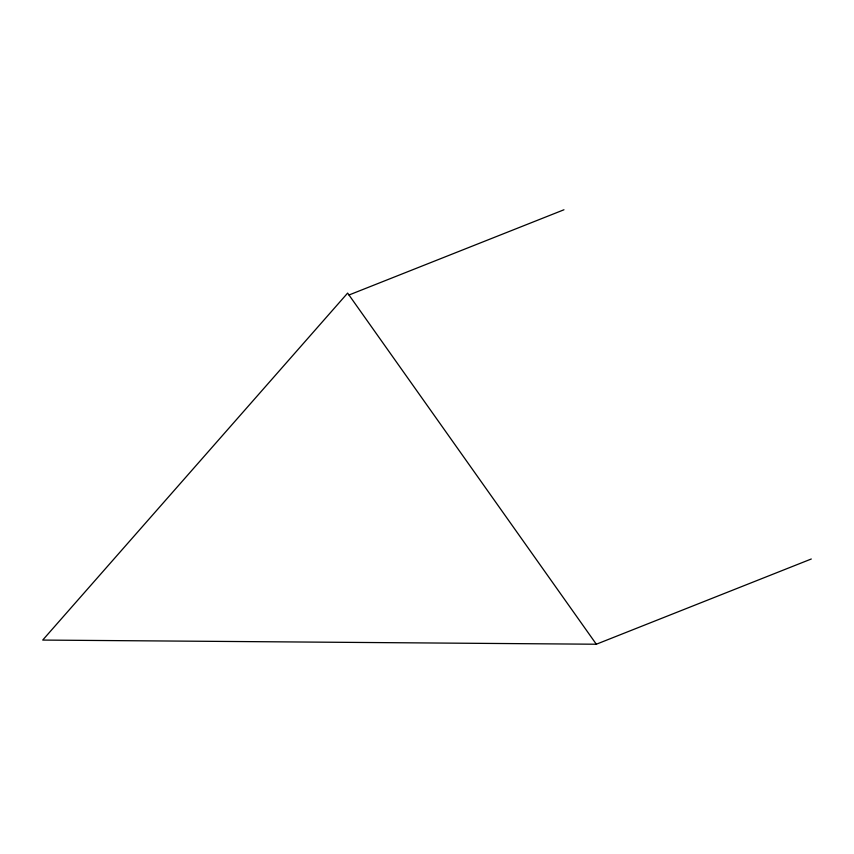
<?xml version="1.0" encoding="UTF-8"?>
<svg xmlns="http://www.w3.org/2000/svg" width="854" height="854" viewBox="0 0 854 854"><rect width="100%" height="100%" fill="white"/><g stroke="black" fill="none" stroke-linecap="round" stroke-linejoin="round"><path stroke-width="1.28" d="M348.987 295.004L563.96 209.774M596.327 644.226L347.631 293.093L42.7 640.073L596.327 644.226L811.3 558.996"/></g></svg>
